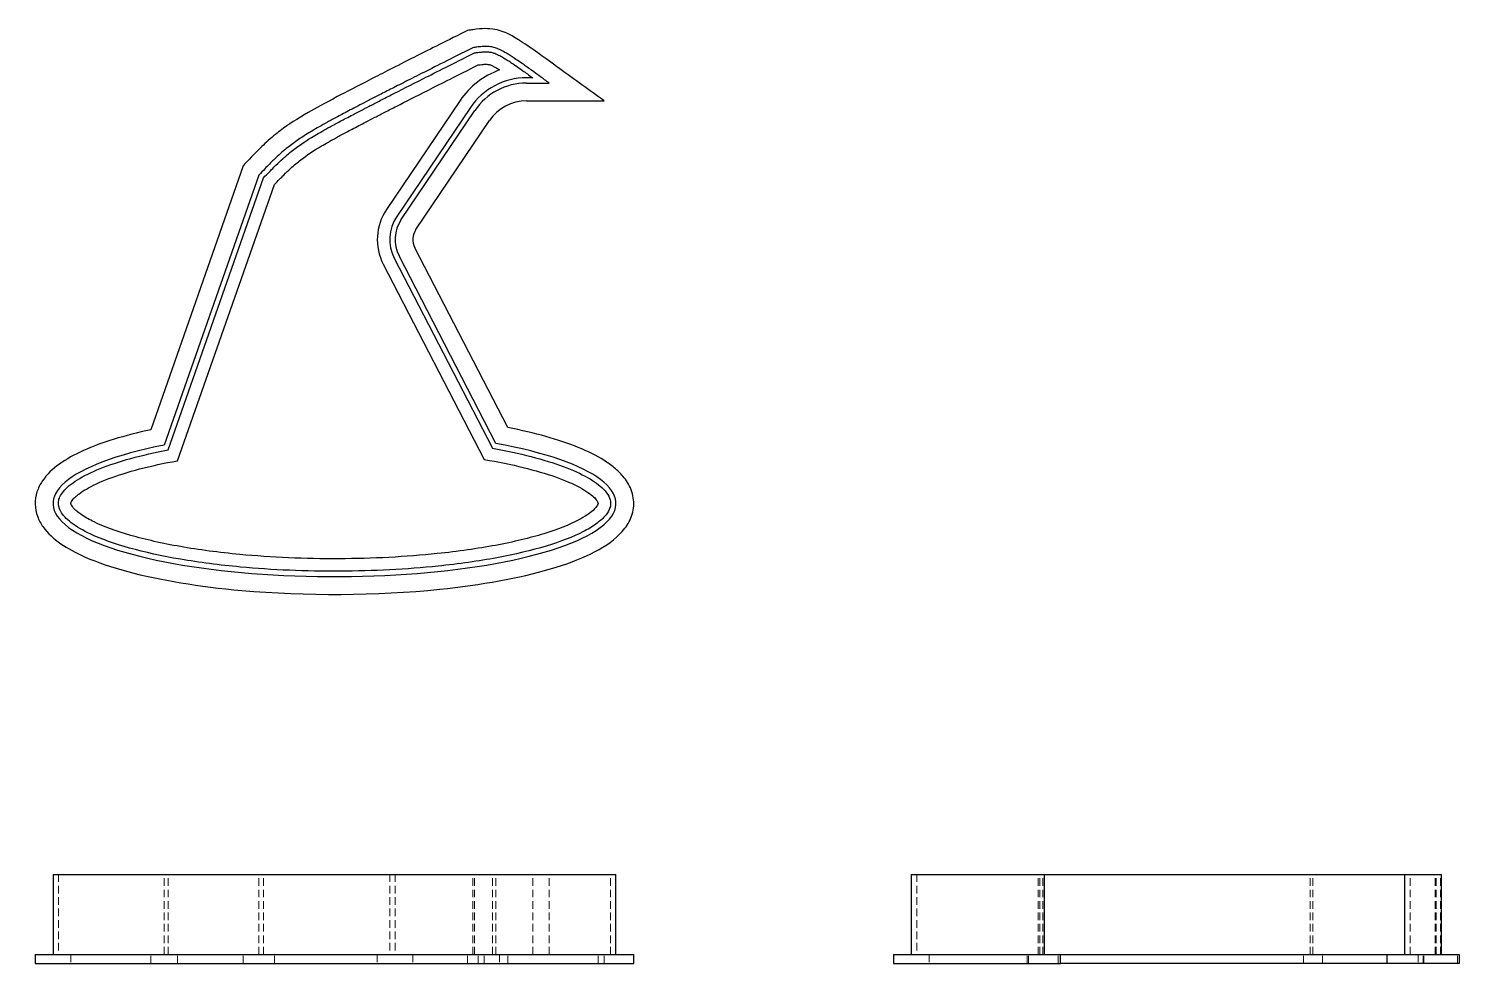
# Model space of a CAD drawing. Header units: millimetres. Extents: x 32 to 270, y 50 to 205.
import ezdxf

# ---------------------------------------------------------------- set-up
doc = ezdxf.new("R2010")
doc.units = ezdxf.units.MM
doc.linetypes.add('HIDDEN', pattern=[1.905, 1.27, -0.635])

msp = doc.modelspace()

# ---------------------------------------------------------------- linework, layer by layer
at = {"color": 7, "linetype": 'Continuous', "lineweight": 25}
for p, q in [((115.98, 197.1), (114.93, 197.1)), ((114.93, 196.21), (118.73, 196.21)), ((103.87, 193.3), (91.6, 175.15)), ((114.93, 193.24), (127.86, 193.24)), ((105.59, 192.13), (93.32, 173.98)), ((94.06, 173.49), (106.32, 191.64)), ((96.52, 171.82), (108.78, 189.97)), ((67.76, 182.45), (52.36, 138.48)), ((70.36, 180.88), (54.6, 135.91)), ((55.28, 135.13), (71.13, 180.41)), ((56.84, 133.31), (72.95, 179.31)), ((92.91, 167.03), (109.25, 135.39)), ((109.84, 136.19), (93.7, 167.44)), ((111.81, 138.84), (96.34, 168.8)), ((91.07, 166.08), (107.88, 133.52)), ((36.09, 64.42), (36.09, 51.07)), ((36.09, 64.42), (129.82, 64.42)), ((129.82, 51.07), (129.82, 64.42)), ((179.01, 64.42), (179.01, 51.07)), ((179.01, 64.42), (201.19, 64.42)), ((201.19, 51.07), (201.19, 64.42)), ((201.19, 64.42), (232.44, 64.42)), ((232.44, 64.42), (238.49, 64.42)), ((238.49, 64.42), (256.64, 64.42)), ((256.64, 64.42), (261.21, 64.42)), ((261.21, 51.07), (261.21, 64.42)), ((267.31, 51.07), (267.31, 64.42)), ((33.12, 51.07), (33.12, 49.59)), ((132.79, 49.59), (132.79, 51.07)), ((176.05, 51.07), (176.05, 49.59)), ((176.06, 51.07), (203.84, 51.07)), ((203.84, 49.59), (203.84, 51.07)), ((203.84, 51.07), (233.8, 51.07)), ((233.8, 51.07), (236.82, 51.07)), ((236.82, 51.07), (254.97, 51.07)), ((254.97, 51.07), (258.24, 51.07)), ((258.24, 49.59), (258.24, 51.07)), ((270.27, 49.59), (270.27, 51.07)), ((176.06, 49.59), (203.84, 49.59)), ((233.8, 49.59), (203.84, 49.59)), ((236.82, 49.59), (233.8, 49.59)), ((254.97, 49.59), (236.82, 49.59)), ((258.24, 49.59), (254.97, 49.59))]:
    msp.add_line(p, q, dxfattribs=at)
at = {"color": 7, "linetype": 'HIDDEN', "lineweight": 18}
for p, q in [((36.98, 64.42), (36.98, 51.07)), ((54.6, 51.07), (54.6, 64.42)), ((55.28, 51.07), (55.28, 64.42)), ((70.36, 51.07), (70.36, 64.42)), ((71.13, 51.07), (71.13, 64.42)), ((92.15, 64.42), (92.15, 51.07)), ((93.04, 64.42), (93.04, 51.07)), ((106.01, 51.07), (106.01, 64.42)), ((106.28, 51.07), (106.28, 64.42)), ((109.25, 51.07), (109.25, 64.42)), ((109.84, 51.07), (109.84, 64.42)), ((115.98, 51.07), (115.98, 64.42)), ((118.73, 51.07), (118.73, 64.42)), ((128.93, 51.07), (128.93, 64.42)), ((179.9, 64.42), (179.9, 51.07)), ((200.13, 51.07), (200.13, 64.42)), ((200.39, 51.07), (200.39, 64.42)), ((200.91, 51.07), (200.91, 64.42)), ((245.41, 51.07), (245.41, 64.42)), ((245.88, 51.07), (245.88, 64.42)), ((262.1, 51.07), (262.1, 64.42)), ((266.25, 51.07), (266.25, 64.42)), ((266.42, 51.07), (266.42, 64.42)), ((267.11, 51.07), (267.11, 64.42)), ((39.05, 51.07), (39.05, 49.59)), ((52.36, 49.59), (52.36, 51.07)), ((56.84, 49.59), (56.84, 51.07)), ((67.76, 49.59), (67.76, 51.07)), ((72.95, 49.59), (72.95, 51.07)), ((90.07, 51.07), (90.07, 49.59)), ((96.01, 51.07), (96.01, 49.59)), ((105.1, 49.59), (105.1, 51.07)), ((106.9, 49.59), (106.9, 51.07)), ((107.88, 49.59), (107.88, 51.07)), ((110.45, 51.07), (110.45, 49.59)), ((111.81, 49.59), (111.81, 51.07)), ((126.86, 49.59), (126.86, 51.07)), ((127.86, 49.59), (127.86, 51.07)), ((181.98, 51.07), (181.98, 49.59)), ((198.31, 49.59), (198.31, 51.07)), ((198.52, 49.59), (198.52, 51.07)), ((203.48, 49.59), (203.48, 51.07)), ((244.31, 49.59), (244.31, 51.07)), ((247.45, 49.59), (247.45, 51.07)), ((263.4, 51.07), (263.4, 49.59)), ((264.24, 49.59), (264.24, 51.07)), ((264.34, 49.59), (264.34, 51.07)), ((269.98, 49.59), (269.98, 51.07))]:
    msp.add_line(p, q, dxfattribs=at)
at = {"color": 7, "linetype": 'Continuous', "lineweight": 25}
for centre, radius, start, end in [((114.93, 185.82), 13.35, 109.6024, 145.9499), ((114.93, 185.82), 11.28, 90, 145.9499), ((114.93, 185.82), 10.39, 90, 145.9499), ((114.93, 185.82), 7.42, 90, 145.9499), ((98.98, 170.16), 8.9, 145.9499, 207.3097), ((98.98, 170.16), 6.82, 145.9499, 207.3097), ((98.98, 170.16), 5.93, 145.9499, 207.3097), ((98.98, 170.16), 2.97, 145.9499, 207.3097)]:
    msp.add_arc(centre, radius, start, end, dxfattribs=at)
msp.add_ellipse((82.96, 126.2), major_axis=(46.87, 0), ratio=0.260097, start_param=2.22044, end_param=7.243088, dxfattribs=at)
for points, knots in [([(105.1, 204.98), (104.96, 204.91), (104.82, 204.84), (104.68, 204.77), (101.05, 202.95), (98.43, 201.62), (96.26, 200.53), (93.11, 198.93), (90.91, 197.82), (89.11, 196.9), (86.6, 195.61), (84.87, 194.71), (83.43, 193.96), (81.29, 192.82), (79.83, 192.03), (78.58, 191.31), (76.72, 190.24), (75.37, 189.38), (73.93, 188.28), (73.21, 187.74), (72.48, 187.14), (71.62, 186.35), (70.99, 185.77), (70.29, 185.1), (69.35, 184.13), (69, 183.78), (68.63, 183.38), (68.19, 182.91), (68.05, 182.76), (67.9, 182.61), (67.76, 182.45)], [-3.577058, -3.577058, -3.577058, -3.577058, -3.568531, -3.568531, -3.568531, -3.351694, -3.351694, -3.351694, -3.037851, -3.037851, -3.037851, -2.601756, -2.601756, -2.601756, -1.948532, -1.948532, -1.948532, -0.974266, -0.974266, -0.974266, -0.487133, -0.487133, -0.487133, -0.130051, -0.130051, -0.130051, 0, 0, 0, 0.043353, 0.043353, 0.043353, 0.043353]), ([(127.86, 193.24), (125.4, 195.03), (122.93, 196.82), (120.47, 198.61), (118.97, 199.7), (118.02, 200.38), (117.24, 200.94), (116.01, 201.81), (115.26, 202.33), (114.63, 202.75), (113.6, 203.45), (112.94, 203.85), (112.3, 204.19), (111.45, 204.64), (110.65, 204.97), (109.66, 205.15), (109.14, 205.24), (108.59, 205.29), (107.95, 205.28), (107.42, 205.27), (106.84, 205.22), (105.97, 205.11), (105.84, 205.09), (105.71, 205.07), (105.58, 205.05), (105.42, 205.03), (105.26, 205), (105.1, 204.98)], [-1.407278, -1.407278, -1.407278, -1.407278, -1.236321, -1.236321, -1.236321, -1.132525, -1.132525, -1.132525, -0.968889, -0.968889, -0.968889, -0.700821, -0.700821, -0.700821, -0.35041, -0.35041, -0.35041, -0.168731, -0.168731, -0.168731, -0.020594, -0.020594, -0.020594, 0, 0, 0, 0.025556, 0.025556, 0.025556, 0.025556]), ([(106.01, 202.11), (104.15, 201.18), (102.56, 200.38), (99.74, 198.96), (98.51, 198.34), (96.3, 197.23), (95.33, 196.73), (93.55, 195.83), (92.75, 195.42), (91.28, 194.68), (90.62, 194.34), (89.39, 193.71), (88.83, 193.42), (87.26, 192.61), (86.37, 192.15), (84.79, 191.32), (84.1, 190.95), (82.85, 190.29), (82.3, 189.99), (81.28, 189.43), (80.82, 189.17), (79.97, 188.68), (79.57, 188.45), (78.46, 187.79), (77.81, 187.38), (76.58, 186.55), (76, 186.14), (75.09, 185.43), (74.78, 185.18), (74.14, 184.63), (73.79, 184.32), (73.04, 183.62), (72.62, 183.22), (71.89, 182.49), (71.63, 182.22), (71.04, 181.61), (70.72, 181.27), (70.36, 180.88)], [0, 0, 0, 0, 0.03125, 0.03125, 0.0625, 0.0625, 0.09375, 0.09375, 0.125, 0.125, 0.15625, 0.15625, 0.1875, 0.1875, 0.25, 0.25, 0.3125, 0.3125, 0.375, 0.375, 0.4375, 0.4375, 0.5, 0.5, 0.625, 0.625, 0.75, 0.75, 0.8125, 0.8125, 0.875, 0.875, 0.9375, 0.9375, 0.96875, 0.96875, 1, 1, 1, 1]), ([(71.13, 180.41), (71.48, 180.79), (71.79, 181.11), (72.36, 181.69), (72.61, 181.95), (73.32, 182.66), (73.72, 183.04), (74.8, 184.04), (75.4, 184.54), (77.13, 185.9), (78.22, 186.62), (80.05, 187.7), (80.44, 187.93), (81.28, 188.41), (82.19, 188.91), (83.29, 189.51), (84.53, 190.18), (85.22, 190.54), (86.79, 191.36), (88.11, 192.05), (89.8, 192.91), (91.02, 193.54), (91.68, 193.88), (93.85, 194.98), (95.57, 195.86), (99.95, 198.07), (102.6, 199.4), (106.28, 201.25)], [0, 0, 0, 0, 0.03125, 0.03125, 0.0625, 0.0625, 0.125, 0.125, 0.25, 0.25, 0.5, 0.5, 0.5625, 0.5625, 0.625, 0.6875, 0.6875, 0.75, 0.75, 0.8125, 0.84375, 0.84375, 0.875, 0.875, 0.9375, 0.9375, 1, 1, 1, 1]), ([(118.73, 196.21), (118.17, 196.61), (117.69, 196.95), (116.85, 197.56), (116.48, 197.83), (115.82, 198.3), (115.52, 198.52), (114.99, 198.9), (114.75, 199.07), (114.08, 199.54), (113.71, 199.79), (113.07, 200.23), (112.79, 200.41), (112.3, 200.74), (112.08, 200.88), (111.69, 201.13), (111.51, 201.23), (111.01, 201.52), (110.72, 201.67), (110.19, 201.92), (109.95, 202.02), (109.45, 202.17), (109.2, 202.23), (108.77, 202.28), (108.62, 202.3), (108.28, 202.31), (108.1, 202.31), (107.67, 202.3), (107.43, 202.28), (106.99, 202.24), (106.82, 202.22), (106.45, 202.18), (106.25, 202.15), (106.01, 202.11)], [0, 0, 0, 0, 0.03125, 0.03125, 0.0625, 0.0625, 0.09375, 0.09375, 0.125, 0.125, 0.1875, 0.1875, 0.25, 0.25, 0.3125, 0.3125, 0.375, 0.375, 0.5, 0.5, 0.625, 0.625, 0.75, 0.75, 0.8125, 0.8125, 0.875, 0.875, 0.9375, 0.9375, 0.96875, 0.96875, 1, 1, 1, 1]), ([(106.28, 201.25), (106.48, 201.28), (106.67, 201.31), (106.99, 201.35), (107.42, 201.39), (107.73, 201.41), (108.27, 201.43), (108.53, 201.42), (108.98, 201.36), (109.17, 201.32), (109.56, 201.21), (109.75, 201.14), (110.17, 200.95), (110.4, 200.84), (110.94, 200.54), (111.4, 200.26), (112.07, 199.83), (112.57, 199.49), (112.84, 199.31), (113.49, 198.86), (113.86, 198.6), (114.55, 198.12), (114.8, 197.94), (115.34, 197.55), (115.64, 197.34), (115.97, 197.1)], [0, 0, 0, 0, 0.03125, 0.03125, 0.0625, 0.125, 0.125, 0.25, 0.25, 0.375, 0.375, 0.5, 0.5, 0.625, 0.625, 0.75, 0.8125, 0.8125, 0.875, 0.875, 0.9375, 0.9375, 0.96875, 0.96875, 1, 1, 1, 1]), ([(72.95, 179.31), (73.26, 179.64), (73.54, 179.93), (74.05, 180.46), (74.75, 181.16), (75.29, 181.66), (76.28, 182.57), (76.81, 183.02), (78.39, 184.24), (79.4, 184.9), (81.16, 185.95), (81.54, 186.16), (82.36, 186.63), (83.24, 187.12), (84.33, 187.71), (85.56, 188.37), (86.23, 188.73), (87.78, 189.53), (89.08, 190.21), (90.75, 191.07), (91.96, 191.69), (92.61, 192.02), (94.75, 193.11), (96.44, 193.97), (99.66, 195.6), (100.85, 196.2), (103.57, 197.57), (105.11, 198.34), (106.9, 199.24)], [0, 0, 0, 0, 0.03125, 0.03125, 0.0625, 0.125, 0.125, 0.25, 0.25, 0.5, 0.5, 0.5625, 0.5625, 0.625, 0.6875, 0.6875, 0.75, 0.75, 0.8125, 0.84375, 0.84375, 0.875, 0.875, 0.9375, 0.9375, 0.96875, 0.96875, 1, 1, 1, 1]), ([(106.9, 199.24), (107.37, 199.3), (107.66, 199.33), (108.09, 199.35), (108.24, 199.35), (108.46, 199.33), (108.54, 199.32), (108.67, 199.3), (108.74, 199.29), (108.94, 199.23), (109.1, 199.16), (109.48, 198.97), (109.63, 198.89), (109.98, 198.69), (110.19, 198.56), (110.45, 198.4)], [0, 0, 0, 0, 0.125, 0.125, 0.25, 0.25, 0.375, 0.375, 0.5, 0.5, 0.75, 0.75, 0.875, 0.875, 1, 1, 1, 1]), ([(52.36, 138.48), (50.17, 138), (46.08, 136.95), (40.97, 135.06), (36.98, 132.85), (34.55, 130.57), (33.32, 128.16), (33, 126.07), (33.41, 124.01), (34.71, 121.65), (37.19, 119.41), (41.71, 116.98), (50.63, 113.96), (70.21, 110.72), (97.93, 110.89), (116.96, 114.36), (125.96, 117.71), (129.97, 120.31), (132.15, 123.07), (133, 125.75), (132.53, 128.57), (131.2, 130.63), (129.59, 132.18), (127.29, 133.82), (122.29, 136.29), (116.34, 137.94), (111.81, 138.84)], [-4.018637, -4.018637, -4.018637, -4.018637, -3.842152, -3.665667, -3.489181, -3.312696, -3.224453, -3.136211, -3.047968, -2.959726, -2.78324, -2.606755, -2.371441, -1.900814, -1.194873, -0.724246, -0.488932, -0.253618, -0.135961, -0.018305, 0.099352, 0.217009, 0.305252, 0.393494, 0.56998, 0.92295, 0.92295, 0.92295, 0.92295]), ([(109.25, 135.39), (113.86, 134.57), (119.9, 133.01), (124.67, 130.84), (126.67, 129.55), (127.92, 128.49), (128.74, 127.36), (129.01, 126.28), (128.82, 125.24), (128.04, 124.02), (126.57, 122.74), (122.29, 120.16), (113.56, 117.52), (98.72, 115.42), (83.83, 114.64), (68.84, 115.28), (53.7, 117.24), (43.95, 119.98), (39.41, 122.67), (37.99, 123.95), (37.09, 125.19), (36.87, 126.22), (37.19, 127.3), (37.96, 128.51), (39.9, 130.14), (43.71, 132.03), (48.85, 133.74), (53.03, 134.7), (55.28, 135.13)], [-0.971157, -0.971157, -0.971157, -0.971157, -0.610634, -0.430372, -0.340241, -0.250111, -0.129936, -0.009762, 0.110413, 0.230587, 0.350761, 0.470936, 0.951633, 1.191982, 1.552505, 1.913028, 2.153376, 2.634074, 2.814335, 2.904466, 2.994597, 3.174858, 3.264989, 3.35512, 3.535381, 3.715643, 3.895904, 4.076166, 4.076166, 4.076166, 4.076166]), ([(107.88, 133.52), (112.54, 132.74), (116.6, 131.73), (119.75, 130.62), (121.33, 130.06), (122.67, 129.48), (123.74, 128.9), (124.81, 128.32), (125.61, 127.75), (126.11, 127.28), (126.36, 127.05), (126.53, 126.83), (126.65, 126.67), (126.76, 126.5), (126.81, 126.39), (126.83, 126.32), (126.86, 126.25), (126.86, 126.22), (126.86, 126.2), (126.86, 126.18), (126.86, 126.16), (126.84, 126.12), (126.84, 126.1), (126.83, 126.08), (126.83, 126.06), (126.8, 125.98), (126.73, 125.85), (126.61, 125.68), (126.48, 125.51), (126.29, 125.29), (126.02, 125.04), (125.49, 124.56), (124.66, 123.99), (123.55, 123.41), (122.09, 122.64), (120.14, 121.86), (117.81, 121.15), (115.48, 120.44), (112.77, 119.78), (109.78, 119.22), (106.78, 118.66), (103.51, 118.19), (100.05, 117.84), (94.87, 117.3), (89.28, 117), (83.68, 116.98), (78.08, 116.96), (72.46, 117.2), (67.21, 117.7), (63.71, 118.03), (60.38, 118.47), (57.31, 119.01), (54.25, 119.55), (51.45, 120.18), (49.03, 120.87), (46.6, 121.57), (44.54, 122.34), (42.95, 123.11), (42.16, 123.49), (41.48, 123.88), (40.92, 124.25), (40.65, 124.44), (40.41, 124.61), (40.19, 124.79), (39.98, 124.96), (39.8, 125.12), (39.66, 125.27), (39.36, 125.57), (39.21, 125.81), (39.13, 125.96), (39.09, 126.04), (39.07, 126.09), (39.07, 126.13), (39.06, 126.16), (39.06, 126.18), (39.06, 126.2), (39.05, 126.23), (39.05, 126.27), (39.11, 126.4), (39.17, 126.53), (39.3, 126.76), (39.57, 127.05), (39.67, 127.15), (39.79, 127.27), (39.92, 127.39), (40.06, 127.51), (40.21, 127.64), (40.39, 127.77), (40.73, 128.04), (41.15, 128.32), (41.64, 128.6), (42.62, 129.17), (43.87, 129.76), (45.36, 130.33), (48.35, 131.46), (52.28, 132.49), (56.84, 133.31)], [-0.997701, -0.997701, -0.997701, -0.997701, -0.633024, -0.633024, -0.633024, -0.450685, -0.450685, -0.450685, -0.268346, -0.268346, -0.268346, -0.177177, -0.177177, -0.177177, -0.086007, -0.086007, -0.086007, 0.005162, 0.005162, 0.005162, 0.073539, 0.073539, 0.073539, 0.096332, 0.096332, 0.096332, 0.187501, 0.187501, 0.187501, 0.27867, 0.27867, 0.27867, 0.461009, 0.461009, 0.461009, 0.704127, 0.704127, 0.704127, 0.947246, 0.947246, 0.947246, 1.190364, 1.190364, 1.190364, 1.555042, 1.555042, 1.555042, 1.919719, 1.919719, 1.919719, 2.162838, 2.162838, 2.162838, 2.405956, 2.405956, 2.405956, 2.649074, 2.649074, 2.649074, 2.770634, 2.770634, 2.770634, 2.831413, 2.831413, 2.831413, 2.892193, 2.892193, 2.892193, 3.013752, 3.013752, 3.013752, 3.074532, 3.074532, 3.074532, 3.135311, 3.135311, 3.135311, 3.25687, 3.25687, 3.25687, 3.37843, 3.37843, 3.37843, 3.424014, 3.424014, 3.424014, 3.469599, 3.469599, 3.469599, 3.560768, 3.560768, 3.560768, 3.743107, 3.743107, 3.743107, 4.107785, 4.107785, 4.107785, 4.107785]), ([(261.21, 64.42), (261.48, 64.42), (261.97, 64.42), (262.65, 64.42), (263.21, 64.42), (263.68, 64.42), (264.08, 64.42), (264.54, 64.42), (265.04, 64.42), (265.62, 64.42), (266.13, 64.42), (266.57, 64.42), (266.88, 64.42), (267.1, 64.42), (267.25, 64.42), (267.3, 64.42), (267.3, 64.42), (267.3, 64.42)], [0, 0, 0, 0, 0.1145368, 0.2082012, 0.2862769, 0.3524072, 0.4091862, 0.4585116, 0.5528094, 0.6253838, 0.7180227, 0.7871458, 0.8431801, 0.8928426, 0.9419172, 0.9975938, 1, 1, 1, 1]), ([(33.14, 51.07), (33.15, 51.07), (33.19, 51.07), (33.67, 51.07), (34.49, 51.07), (35.54, 51.07), (36.78, 51.07), (38.31, 51.07), (40.2, 51.07), (42.46, 51.07), (44.97, 51.07), (47.89, 51.07), (51.21, 51.07), (54.95, 51.07), (58.94, 51.07), (63.15, 51.07), (67.54, 51.07), (72.08, 51.07), (76.91, 51.07), (81.99, 51.07), (87.26, 51.07), (92.49, 51.07), (97.6, 51.07), (102.54, 51.07), (107.25, 51.07), (111.57, 51.07), (115.47, 51.07), (118.95, 51.07), (122.09, 51.07), (124.88, 51.07), (127.33, 51.07), (129.17, 51.07), (130.49, 51.07), (131.41, 51.07), (132.16, 51.07), (132.63, 51.07), (132.84, 51.07), (132.79, 51.07), (132.79, 51.07)], [0, 0, 0, 0, 0.010449, 0.025023, 0.039294, 0.053519, 0.068137, 0.083497, 0.104058, 0.126408, 0.150697, 0.176949, 0.209325, 0.244057, 0.280879, 0.319514, 0.359682, 0.401082, 0.443359, 0.491287, 0.539318, 0.586921, 0.633569, 0.678742, 0.721983, 0.762913, 0.798091, 0.830752, 0.8607, 0.887958, 0.91266, 0.935207, 0.948142, 0.960785, 0.973442, 0.986386, 0.999464, 1, 1, 1, 1]), ([(258.24, 51.07), (258.61, 51.07), (259.37, 51.07), (260.5, 51.07), (261.62, 51.07), (262.75, 51.07), (263.81, 51.07), (264.75, 51.07), (265.57, 51.07), (266.28, 51.07), (266.91, 51.07), (267.41, 51.07), (267.9, 51.07), (268.38, 51.07), (268.85, 51.07), (269.22, 51.07), (269.54, 51.07), (269.81, 51.07), (270.03, 51.07), (270.19, 51.07), (270.26, 51.07), (270.26, 51.07), (270.26, 51.07)], [0, 0, 0, 0, 0.0836425, 0.167285, 0.2509275, 0.33457, 0.4176644, 0.48735, 0.5419385, 0.6011104, 0.6477893, 0.6851654, 0.7163612, 0.7623889, 0.7995693, 0.8319709, 0.8627204, 0.8935619, 0.9249388, 0.9580302, 0.9936245, 1, 1, 1, 1]), ([(33.14, 49.59), (33.15, 49.59), (33.19, 49.59), (33.67, 49.59), (34.49, 49.59), (35.54, 49.59), (36.78, 49.59), (38.31, 49.59), (40.2, 49.59), (42.46, 49.59), (44.97, 49.59), (47.89, 49.59), (51.21, 49.59), (54.95, 49.59), (58.94, 49.59), (63.15, 49.59), (67.54, 49.59), (72.08, 49.59), (76.91, 49.59), (81.99, 49.59), (87.26, 49.59), (92.49, 49.59), (97.6, 49.59), (102.54, 49.59), (107.25, 49.59), (111.57, 49.59), (115.47, 49.59), (118.95, 49.59), (122.09, 49.59), (124.88, 49.59), (127.33, 49.59), (129.17, 49.59), (130.49, 49.59), (131.41, 49.59), (132.16, 49.59), (132.63, 49.59), (132.84, 49.59), (132.79, 49.59), (132.79, 49.59)], [0, 0, 0, 0, 0.010449, 0.025023, 0.039294, 0.053519, 0.068137, 0.083497, 0.104058, 0.126408, 0.150697, 0.176949, 0.209325, 0.244057, 0.280879, 0.319514, 0.359682, 0.401082, 0.443359, 0.491287, 0.539318, 0.586921, 0.633569, 0.678742, 0.721983, 0.762913, 0.798091, 0.830752, 0.8607, 0.887958, 0.91266, 0.935207, 0.948142, 0.960785, 0.973442, 0.986386, 0.999464, 1, 1, 1, 1]), ([(270.26, 49.59), (270.26, 49.59), (270.26, 49.59), (270.19, 49.59), (269.99, 49.59), (269.57, 49.59), (269.05, 49.59), (268.64, 49.59), (268.36, 49.59), (268.04, 49.59), (267.66, 49.59), (267.2, 49.59), (266.64, 49.59), (265.98, 49.59), (265.22, 49.59), (264.3, 49.59), (263.19, 49.59), (261.97, 49.59), (260.73, 49.59), (259.48, 49.59), (258.65, 49.59), (258.24, 49.59)], [0, 0, 0, 0, 0.0061312, 0.0416744, 0.0747172, 0.1356598, 0.1986049, 0.2188336, 0.2413135, 0.2668032, 0.2960528, 0.3302076, 0.3722122, 0.4254017, 0.4776011, 0.5444269, 0.6311417, 0.7233563, 0.8155708, 0.9077854, 1, 1, 1, 1])]:
    msp.add_open_spline(points, degree=3, knots=knots, dxfattribs=at)

doc.saveas('drawing.dxf')
